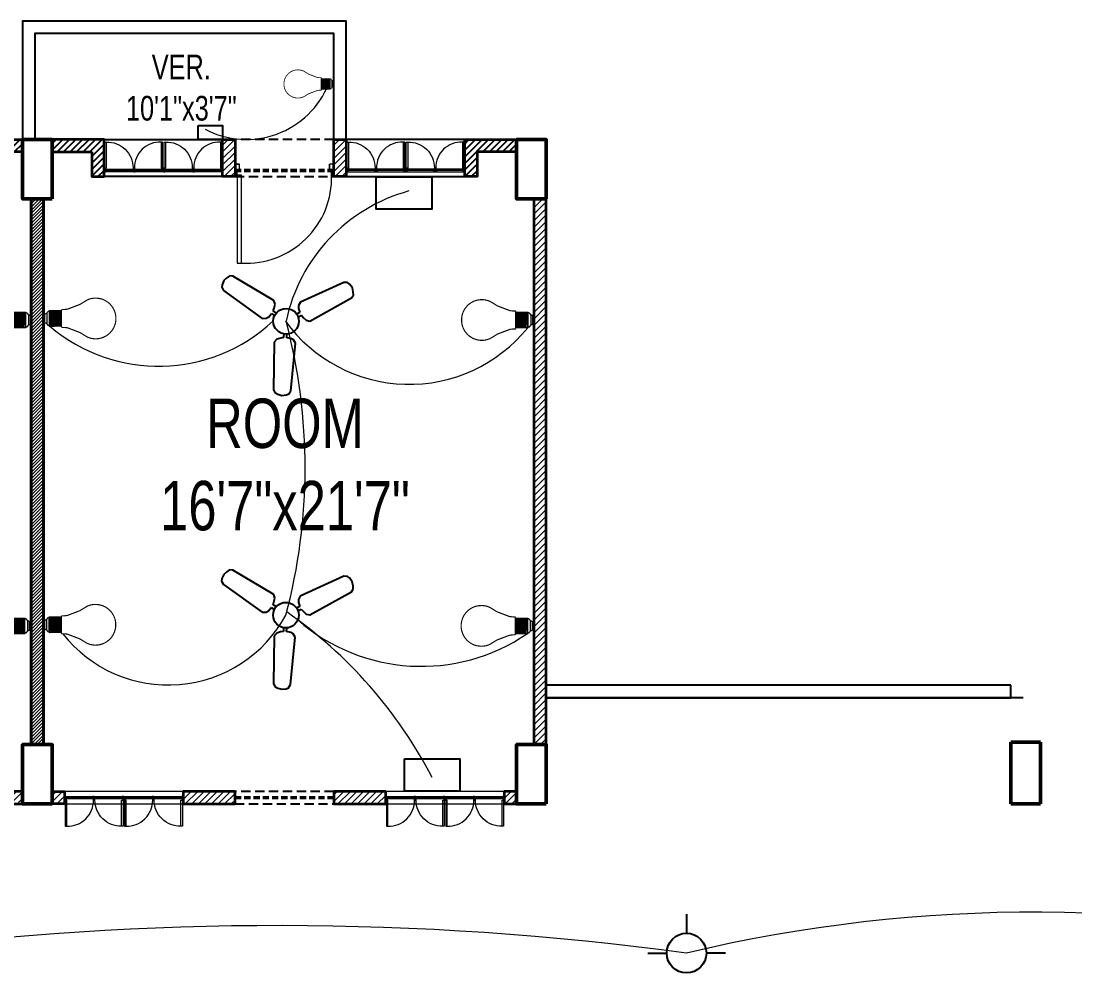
# Model space of a CAD drawing. Header units: inches. Extents: x -20263 to 10253, y -4567 to 3195.
# Drawn here: x -1452.4 to -1025.8, y -1196.3 to -810.8 of the extents above; entities that cross this region are included whole.
import ezdxf

# ---------------------------------------------------------------- set-up
doc = ezdxf.new("R2010")
doc.units = ezdxf.units.IN
doc.header["$MEASUREMENT"] = 0
doc.linetypes.add('DASHED2', pattern=[0.375, 0.25, -0.125])
for name, color, linetype, lineweight in [('A-TEXT', 7, 'Continuous', 5), ('ar-DOOR-WOOD', 44, 'Continuous', 0), ('column', 1, 'Continuous', 50), ('e conduit 1', 90, 'Continuous', 5), ('e conduit 2', 210, 'Continuous', 5), ('Main Wall', 250, 'Continuous', 13)]:
    doc.layers.add(name, color=color, linetype=linetype, lineweight=lineweight)
doc.layers.add('hatch brick', color=32, linetype='Continuous', lineweight=0, transparency=0.4)
doc.styles.add('SIMPLE', font='romantic.ttf')
pattern_1 = [(45, (-1499741.7975, -134092.8328), (-1.3258252147, 1.3258252147), [])]

# ---------------------------------------------------------------- blocks, each defined once
blk = doc.blocks.new('DOOR_45')
at = {"layer": 'ar-DOOR-WOOD'}
for p, q in [((-11008.75, 15426.44), (-11008.75, 15424.44)), ((-10968.75, 15426.44), (-11008.75, 15426.44)), ((-10968.75, 15427.44), (-10963.75, 15427.44)), ((-10968.75, 15427.44), (-10968.75, 15426.44)), ((-10968.75, 15424.44), (-10968.75, 15426.44)), ((-10968.75, 15426.44), (-10966.75, 15426.44)), ((-10966.75, 15426.44), (-10966.75, 15425.44)), ((-10966.75, 15425.44), (-10963.75, 15425.44)), ((-10963.75, 15427.44), (-10963.75, 15425.44)), ((-11008.75, 15424.44), (-10968.75, 15424.44)), ((-10968.75, 15382.44), (-10968.75, 15383.44)), ((-10968.75, 15383.44), (-10966.75, 15383.44)), ((-10968.75, 15382.44), (-10963.75, 15382.44)), ((-10966.75, 15384.44), (-10963.75, 15384.44)), ((-10966.75, 15383.44), (-10966.75, 15384.44)), ((-10963.75, 15382.44), (-10963.75, 15384.44))]:
    blk.add_line(p, q, dxfattribs=at)
for points in [[(-10968.75, 15426.44), (-11008.75, 15426.44), (-11008.75, 15424.44), (-10968.75, 15424.44)], [(-10963.75, 15427.44), (-10968.75, 15427.44), (-10968.75, 15426.44), (-10966.75, 15426.44), (-10966.75, 15425.44), (-10963.75, 15425.44)], [(-10968.75, 15383.44), (-10968.75, 15382.44), (-10963.75, 15382.44), (-10963.75, 15384.44), (-10966.75, 15384.44), (-10966.75, 15383.44)]]:
    blk.add_lwpolyline(points, close=True, dxfattribs=at)
blk.add_arc((-10969.89, 15422.35), 38.92, 176.9083, 271.677, dxfattribs=at)
blk = doc.blocks.new('DOOR_40')
at = {"layer": 'ar-DOOR-WOOD'}
for p, q in [((-11029.1, 15421.4), (-11064.1, 15421.4)), ((-11064.1, 15421.4), (-11064.1, 15419.4)), ((-11064.1, 15419.4), (-11029.1, 15419.4)), ((-11029.1, 15422.4), (-11024.1, 15422.4)), ((-11029.1, 15422.4), (-11029.1, 15421.4)), ((-11029.1, 15419.4), (-11029.1, 15421.4)), ((-11029.1, 15421.4), (-11027.1, 15421.4)), ((-11027.1, 15421.4), (-11027.1, 15420.4)), ((-11027.1, 15420.4), (-11024.1, 15420.4)), ((-11024.1, 15422.4), (-11024.1, 15420.4)), ((-11029.1, 15383.4), (-11027.1, 15383.4)), ((-11029.1, 15382.4), (-11029.1, 15383.4)), ((-11029.1, 15382.4), (-11024.1, 15382.4)), ((-11027.1, 15383.4), (-11027.1, 15384.4)), ((-11027.1, 15384.4), (-11024.1, 15384.4)), ((-11024.1, 15382.4), (-11024.1, 15384.4))]:
    blk.add_line(p, q, dxfattribs=at)
blk.add_arc((-11029.4, 15418.2), 34.8, 178.03, 270.3561, dxfattribs=at)
blk = doc.blocks.new('room 1')
h = blk.add_hatch()
h.set_pattern_fill('ANSI31', color=256, scale=15)
h.paths.add_polyline_path([(1498318.01, 133229.01), (1498318.01, 133219.01), (1498323.01, 133219.01), (1498323.01, 133234.01), (1498302.01, 133234.01), (1498302.01, 133229.01), (1498302.01, 133229.01)])
h = blk.add_hatch()
h.set_pattern_fill('ANSI31', color=256, scale=15)
h.paths.add_polyline_path([(1498474.01, 133229.01), (1498474.01, 133219.01), (1498469.01, 133219.01), (1498469.01, 133234.01), (1498490.01, 133234.01), (1498490.01, 133229.01), (1498490.01, 133229.01)])
at = {"layer": 'hatch brick'}
h = blk.add_hatch(dxfattribs=at)
h.set_pattern_fill('ANSI31', color=256, scale=15)
h.set_pattern_definition([(45, (69, 2), (-1.3258252147, 1.3258252147), [])])
h.paths.add_polyline_path([(1498376.01, 133234.01), (1498376.01, 133219.01), (1498376.01, 133219.01), (1498371.01, 133219.01), (1498371.01, 133234.01)])
h = blk.add_hatch(dxfattribs=at)
h.set_pattern_fill('ANSI31', color=256, scale=15)
h.set_pattern_definition([(45, (114, 2), (-1.3258252147, 1.3258252147), [])])
h.paths.add_polyline_path([(1498421.01, 133234.01), (1498421.01, 133219.01), (1498421.01, 133219.01), (1498416.01, 133219.01), (1498416.01, 133234.01)])
h = blk.add_hatch(dxfattribs=at)
h.set_pattern_fill('ANSI31', color=256, scale=15)
h.paths.add_polyline_path([(1498298.51, 132989.01), (1498293.51, 132989.01), (1498293.51, 133210.01), (1498298.51, 133210.01)])
h = blk.add_hatch(dxfattribs=at)
h.set_pattern_fill('ANSI31', color=256, scale=15)
h.paths.add_polyline_path([(1498493.51, 132989.01), (1498498.51, 132989.01), (1498498.51, 133210.01), (1498493.51, 133210.01)])
h = blk.add_hatch(dxfattribs=at)
h.set_pattern_fill('ANSI31', color=256, scale=15)
h.set_pattern_definition([(45, (-14.5, 0), (-1.3258252147, 1.3258252147), [])])
h.paths.add_polyline_path([(1498302.01, 132970.01), (1498307.01, 132970.01), (1498307.01, 132965.01), (1498302.01, 132965.01)])
h = blk.add_hatch(dxfattribs=at)
h.set_pattern_fill('ANSI31', color=256, scale=15)
h.set_pattern_definition([(45, (-5, -252), (-1.3258252147, 1.3258252147), [])])
h.paths.add_polyline_path([(1498376.01, 132970.01), (1498355.01, 132970.01), (1498355.01, 132965.01), (1498376.01, 132965.01)])
h = blk.add_hatch(dxfattribs=at)
h.set_pattern_fill('ANSI31', color=256, scale=15)
h.set_pattern_definition([(45, (1.2113, 4e-09), (-1.3258252147, 1.3258252147), [])])
h.paths.add_polyline_path([(1498437.01, 132970.01), (1498416.01, 132970.01), (1498416.01, 132965.01), (1498437.01, 132965.01)])
h = blk.add_hatch(dxfattribs=at)
h.set_pattern_fill('ANSI31', color=256, scale=15)
h.paths.add_polyline_path([(1498490.01, 132970.01), (1498485.01, 132970.01), (1498485.01, 132965.01), (1498490.01, 132965.01)])
for points in [[(1498323.01, 133234.01), (1498371.01, 133234.01), (1498371.01, 133219.01), (1498323.01, 133219.01)], [(1498469.01, 133234.01), (1498421.01, 133234.01), (1498421.01, 133219.01), (1498469.01, 133219.01)]]:
    blk.add_lwpolyline(points, close=True)
at = {"linetype": 'DASHED2', "ltscale": 15}
for points in [[(1498376.01, 133219.01), (1498416.01, 133219.01), (1498416.01, 133234.01), (1498376.01, 133234.01)], [(1498376.01, 132965.01), (1498416.01, 132965.01), (1498416.01, 132970.01), (1498376.01, 132970.01)]]:
    blk.add_lwpolyline(points, close=True, dxfattribs=at)
at = {"layer": 'Main Wall', "color": 1, "lineweight": 50}
for points in [[(1498302.01, 133210.01), (1498290.01, 133210.01), (1498290.01, 133234.01), (1498302.01, 133234.01), (1498302.01, 133210.01)], [(1498502.01, 133210.01), (1498490.01, 133210.01), (1498490.01, 133234.01), (1498502.01, 133234.01), (1498502.01, 133210.01)], [(1498302.01, 132965.01), (1498290.01, 132965.01), (1498290.01, 132989.01), (1498302.01, 132989.01), (1498302.01, 132965.01)], [(1498502.01, 132965.01), (1498490.01, 132965.01), (1498490.01, 132989.01), (1498502.01, 132989.01), (1498502.01, 132965.01)]]:
    blk.add_lwpolyline(points, dxfattribs=at)
at = {"layer": 'Main Wall', "lineweight": 35}
for points in [[(1498318.01, 133229.01), (1498318.01, 133219.01), (1498323.01, 133219.01), (1498323.01, 133234.01), (1498302.01, 133234.01), (1498302.01, 133229.01), (1498302.01, 133229.01), (1498302.01, 133229.01), (1498318.01, 133229.01)], [(1498474.01, 133229.01), (1498474.01, 133219.01), (1498469.01, 133219.01), (1498469.01, 133234.01), (1498490.01, 133234.01), (1498490.01, 133229.01), (1498490.01, 133229.01), (1498490.01, 133229.01), (1498474.01, 133229.01)], [(1498376.01, 132970.01), (1498376.01, 132970.01), (1498355.01, 132970.01), (1498355.01, 132965.01), (1498376.01, 132965.01), (1498376.01, 132970.01)]]:
    blk.add_lwpolyline(points, dxfattribs=at)
for points in [[(1498376.01, 133234.01), (1498376.01, 133219.01), (1498376.01, 133219.01), (1498376.01, 133219.01), (1498371.01, 133219.01), (1498371.01, 133234.01)], [(1498421.01, 133234.01), (1498421.01, 133219.01), (1498421.01, 133219.01), (1498421.01, 133219.01), (1498416.01, 133219.01), (1498416.01, 133234.01)], [(1498298.51, 132989.01), (1498293.51, 132989.01), (1498293.51, 133210.01), (1498298.51, 133210.01)], [(1498493.51, 132989.01), (1498498.51, 132989.01), (1498498.51, 133210.01), (1498493.51, 133210.01)], [(1498302.01, 132970.01), (1498307.01, 132970.01), (1498307.01, 132965.01), (1498302.01, 132965.01)], [(1498437.01, 132970.01), (1498416.01, 132970.01), (1498416.01, 132965.01), (1498437.01, 132965.01)], [(1498490.01, 132970.01), (1498485.01, 132970.01), (1498485.01, 132965.01), (1498490.01, 132965.01)]]:
    blk.add_lwpolyline(points, close=True, dxfattribs=at)
at = {"layer": 'Main Wall', "color": 150}
for points in [[(1498371.01, 133221.01), (1498323.61, 133221.01), (1498323.61, 133222.01), (1498371.01, 133222.01)], [(1498371.01, 133221.01), (1498323.61, 133221.01), (1498323.61, 133221.51), (1498371.01, 133221.51)], [(1498421.01, 133221.01), (1498468.41, 133221.01), (1498468.41, 133222.01), (1498421.01, 133222.01)], [(1498421.01, 133221.01), (1498468.41, 133221.01), (1498468.41, 133221.51), (1498421.01, 133221.51)], [(1498307.01, 132968.01), (1498354.41, 132968.01), (1498354.41, 132967.01), (1498307.01, 132967.01)], [(1498307.01, 132968.01), (1498354.41, 132968.01), (1498354.41, 132967.51), (1498307.01, 132967.51)], [(1498437.61, 132968.01), (1498484.41, 132968.01), (1498484.41, 132967.01), (1498437.61, 132967.01)], [(1498437.61, 132968.01), (1498484.41, 132968.01), (1498484.41, 132967.51), (1498437.61, 132967.51)]]:
    blk.add_lwpolyline(points, close=True, dxfattribs=at)
at = {"layer": 'Main Wall', "color": 150, "linetype": 'DASHED2', "ltscale": 10}
for points in [[(1498376.01, 133222.01), (1498416.01, 133222.01), (1498416.01, 133221.01), (1498376.01, 133221.01)], [(1498376.01, 133222.01), (1498416.01, 133222.01), (1498416.01, 133221.51), (1498376.01, 133221.51)], [(1498376.01, 132968.01), (1498416.01, 132968.01), (1498416.01, 132967.01), (1498376.01, 132967.01)], [(1498376.01, 132968.01), (1498416.01, 132968.01), (1498416.01, 132967.51), (1498376.01, 132967.51)]]:
    blk.add_lwpolyline(points, close=True, dxfattribs=at)
at = {"layer": 'Main Wall'}
for points in [[(1498307.01, 132965.01), (1498355.01, 132965.01), (1498355.01, 132970.01), (1498307.01, 132970.01)], [(1498437.01, 132965.01), (1498485.01, 132965.01), (1498485.01, 132970.01), (1498437.01, 132970.01)]]:
    blk.add_lwpolyline(points, close=True, dxfattribs=at)
at = {"layer": 'Main Wall', "extrusion": (0, 0, -1)}
for name, p, xscale, yscale, zscale, rotation in [('DOOR_40', (-1502949.75, 129913.77), 0.2999999999999545, 0.2999999999999545, -0.2999999999999545, 270), ('DOOR_40', (-1502973.75, 129913.77), 0.2999999999999545, 0.2999999999999545, -0.2999999999999545, 270), ('DOOR_40', (-1493818.28, 129913.77), -0.2999999999999545, 0.2999999999999545, -0.2999999999999545, 90), ('DOOR_40', (-1493842.28, 129913.77), -0.2999999999999545, 0.2999999999999545, -0.2999999999999545, 90), ('DOOR_45', (-1512089.3, 142969.57), -0.8888888888889142, 0.8888888888889142, -0.8888888888889142, 270), ('DOOR_45', (-1512089.3, 123219.46), 0.8888888888889142, 0.8888888888889142, -0.8888888888889142, 270), ('DOOR_40', (-1493704.28, 136275.25), 0.2999999999999545, 0.2999999999999545, -0.2999999999999545, 90), ('DOOR_40', (-1493728.28, 136275.25), 0.2999999999999545, 0.2999999999999545, -0.2999999999999545, 90), ('DOOR_40', (-1493834.28, 136275.25), 0.2999999999999545, 0.2999999999999545, -0.2999999999999545, 90), ('DOOR_40', (-1493858.28, 136275.25), 0.2999999999999545, 0.2999999999999545, -0.2999999999999545, 90)]:
    blk.add_blockref(name, p, dxfattribs=dict(at, xscale=xscale, yscale=yscale, zscale=zscale, rotation=rotation))
at = {"layer": 'Main Wall'}
for p, xscale, yscale, zscale, rotation in [((1493720.28, 129913.77), 0.2999999999999545, 0.2999999999999545, 0.2999999999999545, 270), ((1493744.28, 129913.77), 0.2999999999999545, 0.2999999999999545, 0.2999999999999545, 270), ((1503047.75, 129913.77), -0.2999999999999545, 0.2999999999999545, 0.2999999999999546, 90), ((1503071.75, 129913.77), -0.2999999999999545, 0.2999999999999545, 0.2999999999999546, 90), ((1502933.75, 136275.25), 0.2999999999999546, 0.2999999999999546, 0.2999999999999546, 90), ((1502957.75, 136275.25), 0.2999999999999546, 0.2999999999999546, 0.2999999999999546, 90), ((1503063.75, 136275.25), 0.2999999999999546, 0.2999999999999546, 0.2999999999999546, 90), ((1503087.75, 136275.25), 0.2999999999999546, 0.2999999999999546, 0.2999999999999546, 90)]:
    blk.add_blockref('DOOR_40', p, dxfattribs=dict(at, xscale=xscale, yscale=yscale, zscale=zscale, rotation=rotation))
blk = doc.blocks.new('LED')
for p, q in [((-11.6, -7.7), (11.7, -7.7)), ((-11.6, -11), (11.7, -9.6)), ((-11.6, -13.3), (11.7, -11.8)), ((-11.5, -15.5), (11.8, -14.1)), ((-11.3, -17.8), (11.9, -16.3)), ((-12.1, -25.6), (11.9, -25.6)), ((-11.2, -20), (12.1, -18.6)), ((-11.2, -22.2), (12.1, -20.8)), ((-11.2, -24.5), (12.1, -23.1))]:
    blk.add_line(p, q)
at = {"lineweight": 9}
blk.add_line((7.8, -3.1), (-7.8, -3.1), dxfattribs=at)
for points, const_width in [([(5.3, 0), (5.4, 0), (5.7, 0), (6.1, -0.1), (6.6, -0.3), (7, -0.6), (7.2, -0.9), (7.4, -1.2), (7.5, -1.5), (7.7, -2), (7.7, -2.5), (7.8, -3.1), (7.7, -2.5), (7.7, -2), (7.5, -1.5), (7.4, -1.2), (7.2, -0.9), (7, -0.6), (6.6, -0.3), (6.1, -0.1), (5.7, 0), (5.4, 0), (5.3, 0), (-5.3, 0), (-5.4, 0), (-5.5, 0), (-5.8, 0), (-6.1, -0.1), (-6.4, -0.2), (-6.7, -0.5), (-7, -0.7), (-7.3, -1.1), (-7.6, -1.7), (-7.7, -2.3), (-7.8, -3.1), (-7.8, -3.1), (-7.9, -3.2), (-8.1, -3.2), (-8.3, -3.3), (-8.9, -3.6), (-9.6, -4.1), (-10.3, -4.7), (-11, -5.4), (-11.2, -5.9), (-11.4, -6.4), (-11.6, -7), (-11.6, -7.7), (-12.2, -7.7), (-12.1, -26)], 2), ([(-5.3, 0), (-5.4, 0), (-5.5, 0), (-5.8, 0), (-6.1, -0.1), (-6.4, -0.2), (-6.7, -0.5), (-7, -0.7), (-7.3, -1.1), (-7.6, -1.7), (-7.7, -2.3), (-7.8, -3.1)], 1), ([(11.9, -26.1), (11.9, -7.7), (11.7, -7.7), (11.6, -7), (11.4, -6.4), (11.2, -5.9), (11, -5.4), (10.3, -4.7), (9.6, -4.1), (8.9, -3.6), (8.3, -3.3), (7.9, -3.2), (7.8, -3.1), (7.8, -3.1)], 2), ([(-0.1, -111.1), (-0.2, -111.1), (-1, -111.1), (-1.8, -111.1), (-2.6, -111.1), (-3.4, -111), (-4.2, -110.9), (-5, -110.8), (-5.8, -110.6), (-6.6, -110.5), (-7.4, -110.3), (-8.1, -110.1), (-8.9, -109.9), (-9.6, -109.7), (-10.4, -109.5), (-11.1, -109.2), (-11.8, -108.9), (-12.5, -108.7), (-13.2, -108.3), (-13.9, -108), (-14.6, -107.7), (-15.3, -107.3), (-16, -106.9), (-16.6, -106.6), (-17.3, -106.2), (-17.9, -105.7), (-18.5, -105.3), (-19.2, -104.8), (-19.8, -104.4), (-20.4, -103.9), (-20.9, -103.4), (-21.5, -102.9), (-22.1, -102.4), (-22.6, -101.9), (-23.1, -101.3), (-23.7, -100.8), (-24.2, -100.2), (-24.6, -99.6), (-25.1, -99), (-25.6, -98.4), (-26, -97.8), (-26.5, -97.2), (-26.9, -96.5), (-27.3, -95.9), (-27.7, -95.2), (-28.1, -94.6), (-28.4, -93.9), (-28.8, -93.2), (-29.1, -92.5), (-29.4, -91.8), (-29.7, -91.1), (-30, -90.4), (-30.2, -89.6), (-30.5, -88.9), (-30.7, -88.1), (-30.9, -87.4), (-31.1, -86.6), (-31.2, -85.9), (-31.4, -85.1), (-31.5, -84.3), (-31.6, -83.5), (-31.7, -82.7), (-31.8, -81.9), (-31.8, -81.1), (-31.9, -80.3), (-31.9, -79.5), (-31.9, -78.2), (-31.8, -77), (-31.7, -75.8), (-31.5, -74.6), (-31.3, -73.4), (-31.1, -72.2), (-30.8, -71.1), (-30.4, -69.9), (-30, -68.8), (-29.6, -67.7), (-29.2, -66.6), (-22.1, -55), (-14.6, -35.3), (-14.1, -29.7), (-14.1, -27.1), (-12.1, -25.6)], 1.8), ([(-0.1, -111.1), (0, -111.1), (0.8, -111.1), (1.6, -111.1), (2.5, -111.1), (3.3, -111), (4, -110.9), (4.8, -110.8), (5.6, -110.6), (6.4, -110.5), (7.2, -110.3), (7.9, -110.1), (8.7, -109.9), (9.4, -109.7), (10.2, -109.5), (10.9, -109.2), (11.6, -108.9), (12.3, -108.7), (13, -108.3), (13.7, -108), (14.4, -107.7), (15.1, -107.3), (15.8, -106.9), (16.4, -106.6), (17.1, -106.2), (17.7, -105.7), (18.3, -105.3), (19, -104.8), (19.6, -104.4), (20.2, -103.9), (20.7, -103.4), (21.3, -102.9), (21.9, -102.4), (22.4, -101.9), (22.9, -101.3), (23.5, -100.8), (24, -100.2), (24.5, -99.6), (24.9, -99), (25.4, -98.4), (25.8, -97.8), (26.3, -97.2), (26.7, -96.5), (27.1, -95.9), (27.5, -95.2), (27.9, -94.6), (28.2, -93.9), (28.6, -93.2), (28.9, -92.5), (29.2, -91.8), (29.5, -91.1), (29.8, -90.4), (30, -89.6), (30.3, -88.9), (30.5, -88.1), (30.7, -87.4), (30.9, -86.6), (31, -85.9), (31.2, -85.1), (31.3, -84.3), (31.4, -83.5), (31.5, -82.7), (31.6, -81.9), (31.6, -81.1), (31.7, -80.3), (31.7, -79.5), (31.7, -78.2), (31.6, -77), (31.5, -75.8), (31.3, -74.6), (31.1, -73.4), (30.9, -72.2), (30.6, -71.1), (30.2, -69.9), (29.9, -68.8), (29.4, -67.7), (29, -66.6), (21.9, -55), (14.4, -35.3), (13.9, -29.7), (13.9, -27.1), (11.9, -25.6)], 1.8)]:
    blk.add_lwpolyline(points, dxfattribs=dict(const_width=const_width))
at = {"color": 7, "lineweight": 20}
blk.add_open_spline([(-9.8, -25.6), (-9.8, -25.6), (9.4, -25.6), (9.4, -25.6)], degree=3, dxfattribs=at)
blk = doc.blocks.new('6')
at = {"color": 7}
for p, q in [((3285.1, -2227.8), (3268.2, -2243.2)), ((3322, -2211.4), (3285.1, -2227.8)), ((3358.8, -2210.9), (3322, -2211.4)), ((3387.4, -2214.9), (3358.8, -2210.9)), ((3407.5, -2235.6), (3387.4, -2214.9)), ((3532.6, -2638.3), (3407.5, -2235.6)), ((3268.2, -2243.2), (3260.1, -2275.1)), ((3260.1, -2275.1), (3351.4, -2686.9)), ((3351.4, -2686.9), (3378.5, -2709.3)), ((3467.6, -2701.4), (3489.2, -2689.8)), ((3476.7, -2735.2), (3467.6, -2701.4)), ((3489.2, -2689.8), (3518.4, -2668.9)), ((3518.4, -2668.9), (3532.6, -2638.3)), ((3378.5, -2709.3), (3403, -2714.4)), ((3403, -2714.4), (3440.1, -2709.5)), ((3440.1, -2709.5), (3449.6, -2742.4)), ((3634.6, -2869.5), (3601.3, -2861.3)), ((3649, -2834.9), (3634.6, -2869.5)), ((3665.6, -2816.2), (3649, -2834.9)), ((3698.5, -2804), (3665.6, -2816.2)), ((4100.8, -2930.8), (3698.5, -2804)), ((3290.9, -2913.4), (3004.7, -3223.2)), ((3324.5, -2910.5), (3290.9, -2913.4)), ((3357.2, -2925.3), (3324.5, -2910.5)), ((3378, -2938.2), (3357.2, -2925.3)), ((3402.8, -2913.4), (3378, -2938.2)), ((3398.8, -2958), (3422.6, -2933.2)), ((3421.6, -2987.7), (3398.8, -2958)), ((3594.1, -2888.3), (3627.9, -2897.4)), ((3627.9, -2897.4), (3627.1, -2921.8)), ((3627.1, -2921.8), (3630.6, -2957.5)), ((3630.6, -2957.5), (3650, -2985.2)), ((4124.4, -2953.8), (4100.8, -2930.8)), ((4129.3, -2976.1), (4124.4, -2953.8)), ((4125, -3016.3), (4129.3, -2976.1)), ((3112.6, -3331), (3423.5, -3046)), ((3429.5, -3011.4), (3421.6, -2987.7)), ((3423.5, -3046), (3429.5, -3011.4)), ((3650, -2985.2), (4061.4, -3078.2)), ((4061.4, -3078.2), (4089.3, -3071.2)), ((4089.3, -3071.2), (4107, -3048.4)), ((4107, -3048.4), (4125, -3016.3)), ((3004.7, -3223.2), (2996.8, -3250.9)), ((2996.8, -3250.9), (3007.7, -3277.6)), ((3007.7, -3277.6), (3026.5, -3309.3)), ((3026.5, -3309.3), (3059.1, -3333)), ((3059.1, -3333), (3080.9, -3339.9)), ((3080.9, -3339.9), (3112.6, -3331))]:
    blk.add_line(p, q, dxfattribs=at)
blk.add_circle((3491.2, -2845.6), 113.2, dxfattribs=at)

msp = doc.modelspace()

# ---------------------------------------------------------------- hatches: boundary and pattern name
h = msp.add_hatch()
h.set_pattern_fill('ANSI31', color=256, scale=15)
h.set_pattern_definition(pattern_1)
h.paths.add_polyline_path([(-1423.784, -863.82), (-1423.784, -873.82), (-1418.784, -873.82), (-1418.784, -858.82), (-1439.784, -858.82), (-1439.784, -863.82), (-1439.784, -863.82)])
h = msp.add_hatch()
h.set_pattern_fill('ANSI31', color=256, scale=15)
h.set_pattern_definition(pattern_1)
h.paths.add_polyline_path([(-1267.784, -863.82), (-1267.784, -873.82), (-1272.784, -873.82), (-1272.784, -858.82), (-1251.784, -858.82), (-1251.784, -863.82), (-1251.784, -863.82)])
at = {"layer": 'hatch brick'}
h = msp.add_hatch(dxfattribs=at)
h.set_pattern_fill('ANSI31', color=256, scale=15)
h.set_pattern_definition([(45, (-1499672.7975, -134090.8328), (-1.3258252147, 1.3258252147), [])])
h.paths.add_polyline_path([(-1365.784, -858.82), (-1365.784, -873.82), (-1365.784, -873.82), (-1370.784, -873.82), (-1370.784, -858.82)])
h = msp.add_hatch(dxfattribs=at)
h.set_pattern_fill('ANSI31', color=256, scale=15)
h.set_pattern_definition([(45, (-1499627.7975, -134090.8328), (-1.3258252147, 1.3258252147), [])])
h.paths.add_polyline_path([(-1320.784, -858.82), (-1320.784, -873.82), (-1320.784, -873.82), (-1325.784, -873.82), (-1325.784, -858.82)])
h = msp.add_hatch(dxfattribs=at)
h.set_pattern_fill('ANSI31', color=256, scale=15)
h.set_pattern_definition(pattern_1)
h.paths.add_polyline_path([(-1443.284, -1103.82), (-1448.284, -1103.82), (-1448.284, -882.82), (-1443.284, -882.82)])
h = msp.add_hatch(dxfattribs=at)
h.set_pattern_fill('ANSI31', color=256, scale=15)
h.set_pattern_definition([(45, (-1499738.2975, -134092.8328), (-1.3258252147, 1.3258252147), [])])
h.paths.add_polyline_path([(-1244.784, -1103.82), (-1239.784, -1103.82), (-1239.784, -882.82), (-1244.784, -882.82)])
h = msp.add_hatch(dxfattribs=at)
h.set_pattern_fill('ANSI31', color=256, scale=15)
h.set_pattern_definition([(45, (-1499756.2975, -134092.8328), (-1.3258252147, 1.3258252147), [])])
h.paths.add_polyline_path([(-1439.784, -1122.82), (-1434.784, -1122.82), (-1434.784, -1127.82), (-1439.784, -1127.82)])
h = msp.add_hatch(dxfattribs=at)
h.set_pattern_fill('ANSI31', color=256, scale=15)
h.set_pattern_definition([(45, (-1499746.7975, -134344.8328), (-1.3258252147, 1.3258252147), [])])
h.paths.add_polyline_path([(-1365.784, -1122.82), (-1386.784, -1122.82), (-1386.784, -1127.82), (-1365.784, -1127.82)])
h = msp.add_hatch(dxfattribs=at)
h.set_pattern_fill('ANSI31', color=256, scale=15)
h.set_pattern_definition([(45, (-1499740.5862, -134092.8328), (-1.3258252147, 1.3258252147), [])])
h.paths.add_polyline_path([(-1304.784, -1122.82), (-1325.784, -1122.82), (-1325.784, -1127.82), (-1304.784, -1127.82)])
h = msp.add_hatch(dxfattribs=at)
h.set_pattern_fill('ANSI31', color=256, scale=15)
h.set_pattern_definition(pattern_1)
h.paths.add_polyline_path([(-1251.784, -1122.82), (-1256.784, -1122.82), (-1256.784, -1127.82), (-1251.784, -1127.82)])

# ---------------------------------------------------------------- linework, layer by layer
for p, q in [((-1051.784, -1079.82), (-1239.784, -1079.82)), ((-1046.784, -1084.82), (-1239.784, -1084.82))]:
    msp.add_line(p, q)
at = {"color": 30, "true_color": 0xf8991e}
for p, q in [((-1183.004, -1172.532), (-1183.004, -1180.22)), ((-1198.725, -1188.254), (-1191.038, -1188.254)), ((-1167.283, -1188.254), (-1174.97, -1188.254))]:
    msp.add_line(p, q, dxfattribs=at)
for points in [[(-1320.784, -858.82), (-1320.784, -810.82), (-1451.784, -810.82), (-1451.784, -858.82)], [(-1325.784, -858.82), (-1325.784, -815.82), (-1446.784, -815.82), (-1446.784, -858.82)]]:
    msp.add_lwpolyline(points)
at = {"color": 116, "true_color": 0x136734}
for points in [[(-1380.743, -853.074), (-1370.784, -853.074), (-1370.784, -858.82), (-1380.743, -858.82)], [(-1308.674, -873.846), (-1286.166, -873.846), (-1286.166, -886.93), (-1308.674, -886.93)], [(-1297.213, -1109.587), (-1274.706, -1109.587), (-1274.706, -1122.671), (-1297.213, -1122.671)]]:
    msp.add_lwpolyline(points, close=True, dxfattribs=at)
for points in [[(-1418.784, -858.82), (-1370.784, -858.82), (-1370.784, -873.82), (-1418.784, -873.82)], [(-1272.784, -858.82), (-1320.784, -858.82), (-1320.784, -873.82), (-1272.784, -873.82)], [(-1051.784, -1079.82), (-1239.784, -1079.82), (-1239.784, -1084.82), (-1051.784, -1084.82)]]:
    msp.add_lwpolyline(points, close=True)
at = {"linetype": 'DASHED2', "ltscale": 15}
for points in [[(-1365.784, -873.82), (-1325.784, -873.82), (-1325.784, -858.82), (-1365.784, -858.82)], [(-1365.784, -1127.82), (-1325.784, -1127.82), (-1325.784, -1122.82), (-1365.784, -1122.82)]]:
    msp.add_lwpolyline(points, close=True, dxfattribs=at)
at = {"color": 30, "true_color": 0xf8991e}
msp.add_circle((-1183.004, -1188.254), 8.034, dxfattribs=at)
at = {"layer": 'A-TEXT', "color": 18, "true_color": 0x000000}
for centre, radius, start, end in [((-1276.919, -946.858), 69.72, 105.37407, 168.01244), ((-1569.575, -991.769), 232.181, 345.11776, 14.8209), ((-1451.047, -1202.827), 186.004, 27.43326, 55.18295)]:
    msp.add_arc(centre, radius, start, end, dxfattribs=at)
at = {"layer": 'column', "ltscale": 2000}
for p, q in [((-1051.784, -1102.82), (-1039.784, -1102.82)), ((-1051.784, -1102.82), (-1051.784, -1127.82)), ((-1051.784, -1102.82), (-1039.784, -1102.82)), ((-1051.784, -1102.82), (-1051.784, -1127.82)), ((-1039.784, -1102.82), (-1039.784, -1127.82)), ((-1039.784, -1102.82), (-1039.784, -1127.82)), ((-1039.784, -1127.82), (-1051.784, -1127.82)), ((-1039.784, -1127.82), (-1051.784, -1127.82))]:
    msp.add_line(p, q, dxfattribs=at)
at = {"layer": 'e conduit 1', "color": 18, "true_color": 0x000000}
for centre, radius, start, end in [((-1042.035, -1779.592), 607.909, 76.042211, 103.408497), ((-1348.741, -2417.514), 1240.382, 82.321331, 97.493105)]:
    msp.add_arc(centre, radius, start, end, dxfattribs=at)
at = {"layer": 'e conduit 2', "color": 18, "true_color": 0x000000}
for centre, radius, start, end in [((-1361.185, -822.905), 35.862, 242.21355, 338.12927), ((-1396.758, -882.47), 68.081, 229.69379, 313.0286), ((-1295.298, -896.163), 61.767, 215.78816, 321.04119), ((-1392.815, -1025.453), 54.241, 218.10877, 331.42113), ((-1290.329, -996.127), 76.006, 228.82177, 304.35334)]:
    msp.add_arc(centre, radius, start, end, dxfattribs=at)
at = {"layer": 'Main Wall', "color": 1, "lineweight": 50}
for points in [[(-1439.784, -882.82), (-1451.784, -882.82), (-1451.784, -858.82), (-1439.784, -858.82), (-1439.784, -882.82)], [(-1239.784, -882.82), (-1251.784, -882.82), (-1251.784, -858.82), (-1239.784, -858.82), (-1239.784, -882.82)], [(-1439.784, -1127.82), (-1451.784, -1127.82), (-1451.784, -1103.82), (-1439.784, -1103.82), (-1439.784, -1127.82)], [(-1239.784, -1127.82), (-1251.784, -1127.82), (-1251.784, -1103.82), (-1239.784, -1103.82), (-1239.784, -1127.82)]]:
    msp.add_lwpolyline(points, dxfattribs=at)
at = {"layer": 'Main Wall', "lineweight": 35}
for points in [[(-1423.784, -863.82), (-1423.784, -873.82), (-1418.784, -873.82), (-1418.784, -858.82), (-1439.784, -858.82), (-1439.784, -863.82), (-1439.784, -863.82), (-1439.784, -863.82), (-1423.784, -863.82)], [(-1267.784, -863.82), (-1267.784, -873.82), (-1272.784, -873.82), (-1272.784, -858.82), (-1251.784, -858.82), (-1251.784, -863.82), (-1251.784, -863.82), (-1251.784, -863.82), (-1267.784, -863.82)], [(-1365.784, -1122.82), (-1365.784, -1122.82), (-1386.784, -1122.82), (-1386.784, -1127.82), (-1365.784, -1127.82), (-1365.784, -1122.82)]]:
    msp.add_lwpolyline(points, dxfattribs=at)
for points in [[(-1365.784, -858.82), (-1365.784, -873.82), (-1365.784, -873.82), (-1365.784, -873.82), (-1370.784, -873.82), (-1370.784, -858.82)], [(-1320.784, -858.82), (-1320.784, -873.82), (-1320.784, -873.82), (-1320.784, -873.82), (-1325.784, -873.82), (-1325.784, -858.82)], [(-1443.284, -1103.82), (-1448.284, -1103.82), (-1448.284, -882.82), (-1443.284, -882.82)], [(-1244.784, -1103.82), (-1239.784, -1103.82), (-1239.784, -882.82), (-1244.784, -882.82)], [(-1439.784, -1122.82), (-1434.784, -1122.82), (-1434.784, -1127.82), (-1439.784, -1127.82)], [(-1304.784, -1122.82), (-1325.784, -1122.82), (-1325.784, -1127.82), (-1304.784, -1127.82)], [(-1251.784, -1122.82), (-1256.784, -1122.82), (-1256.784, -1127.82), (-1251.784, -1127.82)]]:
    msp.add_lwpolyline(points, close=True, dxfattribs=at)
at = {"layer": 'Main Wall', "color": 150}
for points in [[(-1370.784, -871.82), (-1418.184, -871.82), (-1418.184, -870.82), (-1370.784, -870.82)], [(-1370.784, -871.82), (-1418.184, -871.82), (-1418.184, -871.32), (-1370.784, -871.32)], [(-1320.784, -871.82), (-1273.384, -871.82), (-1273.384, -870.82), (-1320.784, -870.82)], [(-1320.784, -871.82), (-1273.384, -871.82), (-1273.384, -871.32), (-1320.784, -871.32)], [(-1434.784, -1124.82), (-1387.384, -1124.82), (-1387.384, -1125.82), (-1434.784, -1125.82)], [(-1434.784, -1124.82), (-1387.384, -1124.82), (-1387.384, -1125.32), (-1434.784, -1125.32)], [(-1304.184, -1124.82), (-1257.384, -1124.82), (-1257.384, -1125.82), (-1304.184, -1125.82)], [(-1304.184, -1124.82), (-1257.384, -1124.82), (-1257.384, -1125.32), (-1304.184, -1125.32)]]:
    msp.add_lwpolyline(points, close=True, dxfattribs=at)
at = {"layer": 'Main Wall', "color": 150, "linetype": 'DASHED2', "ltscale": 10}
for points in [[(-1365.784, -870.82), (-1325.784, -870.82), (-1325.784, -871.82), (-1365.784, -871.82)], [(-1365.784, -870.82), (-1325.784, -870.82), (-1325.784, -871.32), (-1365.784, -871.32)], [(-1365.784, -1124.82), (-1325.784, -1124.82), (-1325.784, -1125.82), (-1365.784, -1125.82)], [(-1365.784, -1124.82), (-1325.784, -1124.82), (-1325.784, -1125.32), (-1365.784, -1125.32)]]:
    msp.add_lwpolyline(points, close=True, dxfattribs=at)
at = {"layer": 'Main Wall'}
for points in [[(-1434.784, -1127.82), (-1386.784, -1127.82), (-1386.784, -1122.82), (-1434.784, -1122.82)], [(-1304.784, -1127.82), (-1256.784, -1127.82), (-1256.784, -1122.82), (-1304.784, -1122.82)]]:
    msp.add_lwpolyline(points, close=True, dxfattribs=at)

# ---------------------------------------------------------------- block references
at = {"color": 1}
for p, xscale, yscale, zscale, rotation in [((-1326.057, -836.269), -0.1793349189005943, 0.1793349189005943, 0.1793349189005943, 269.9999999998945), ((-1448.621, -931.846), -0.2590482185936613, 0.2590482185936613, 0.2590482185936613, 270), ((-1442.785, -931.234), 0.2590482185936613, 0.2590482185936613, 0.2590482185936613, 90), ((-1245.28, -931.846), -0.2590482185936613, 0.2590482185936613, 0.2590482185936613, 270), ((-1449.001, -1055.721), -0.2590482185936613, 0.2590482185936613, 0.2590482185936613, 270), ((-1442.853, -1055.277), 0.2590482185936613, 0.2590482185936613, 0.2590482185936613, 90), ((-1245.451, -1055.721), -0.2590482185936613, 0.2590482185936613, 0.2590482185936613, 270)]:
    msp.add_blockref('LED', p, dxfattribs=dict(at, xscale=xscale, yscale=yscale, zscale=zscale, rotation=rotation))
at = {"extrusion": (0, 0, -1), "xscale": -1, "zscale": -1}
msp.add_blockref('room 1', (1499941.798, -134092.833), dxfattribs=at)
at = {"color": 40, "true_color": 0xf8d731, "xscale": 0.04578869434389712, "yscale": 0.04578869434389712, "zscale": 0.04578869434389712, "rotation": 41.8550425353075}
for p in [(-1551.126, -941.99), (-1551.19, -1061.013)]:
    msp.add_blockref('6', p, dxfattribs=at)
at = {"layer": 'Main Wall', "extrusion": (0, 0, -1), "xscale": 0.2999999999999545, "yscale": 0.2999999999999545}
for p, zscale, rotation in [((-3207.949, -4179.06), -0.2999999999999545, 270), ((-3231.949, -4179.06), -0.2999999999999545, 270), ((-3305.949, -4179.06), -0.2999999999999546, 270), ((-3329.949, -4179.06), -0.2999999999999546, 270), ((6037.518, 2182.42), -0.2999999999999545, 90), ((6013.518, 2182.42), -0.2999999999999545, 90), ((5907.518, 2182.42), -0.2999999999999545, 90), ((5883.518, 2182.42), -0.2999999999999545, 90)]:
    msp.add_blockref('DOOR_40', p, dxfattribs=dict(at, zscale=zscale, rotation=rotation))
at = {"layer": 'Main Wall'}
for name, p, xscale, yscale, zscale, rotation in [('DOOR_40', (-6021.518, -4179.06), 0.2999999999999545, 0.2999999999999545, 0.2999999999999545, 270), ('DOOR_40', (-5997.518, -4179.06), 0.2999999999999545, 0.2999999999999545, 0.2999999999999545, 270), ('DOOR_40', (-5923.518, -4179.06), 0.2999999999999545, 0.2999999999999545, 0.2999999999999545, 270), ('DOOR_40', (-5899.518, -4179.06), 0.2999999999999545, 0.2999999999999545, 0.2999999999999545, 270), ('DOOR_45', (12347.5, 8876.736), 0.8888888888889142, 0.8888888888889142, 0.8888888888889142, 90), ('DOOR_40', (3191.949, 2182.42), 0.2999999999999546, 0.2999999999999546, 0.2999999999999546, 90), ('DOOR_40', (3215.949, 2182.42), 0.2999999999999546, 0.2999999999999546, 0.2999999999999546, 90), ('DOOR_40', (3321.949, 2182.42), 0.2999999999999546, 0.2999999999999546, 0.2999999999999546, 90), ('DOOR_40', (3345.949, 2182.42), 0.2999999999999546, 0.2999999999999546, 0.2999999999999546, 90)]:
    msp.add_blockref(name, p, dxfattribs=dict(at, xscale=xscale, yscale=yscale, zscale=zscale, rotation=rotation))

# ---------------------------------------------------------------- texts
at = {"layer": 'A-TEXT', "attachment_point": 9, "style": 'SIMPLE'}
for s, insert, char_height, width in [('\\pxqc;{\\fSwis721 LtCn BT|b0|i0|c0|p34;VER.\\P10\'1"x3\'7"}', (-1350.784, -851.253), 10, 73.45933), ('\\pxqc;{\\fSwis721 LtCn BT|b0|i0|c0|p34;ROOM\\P16\'7"x21\'7"}', (-1272.093, -1017.323), 20, 146.91866)]:
    msp.add_mtext(s, dxfattribs=dict(at, insert=insert, char_height=char_height, width=width))

doc.saveas('drawing.dxf')
